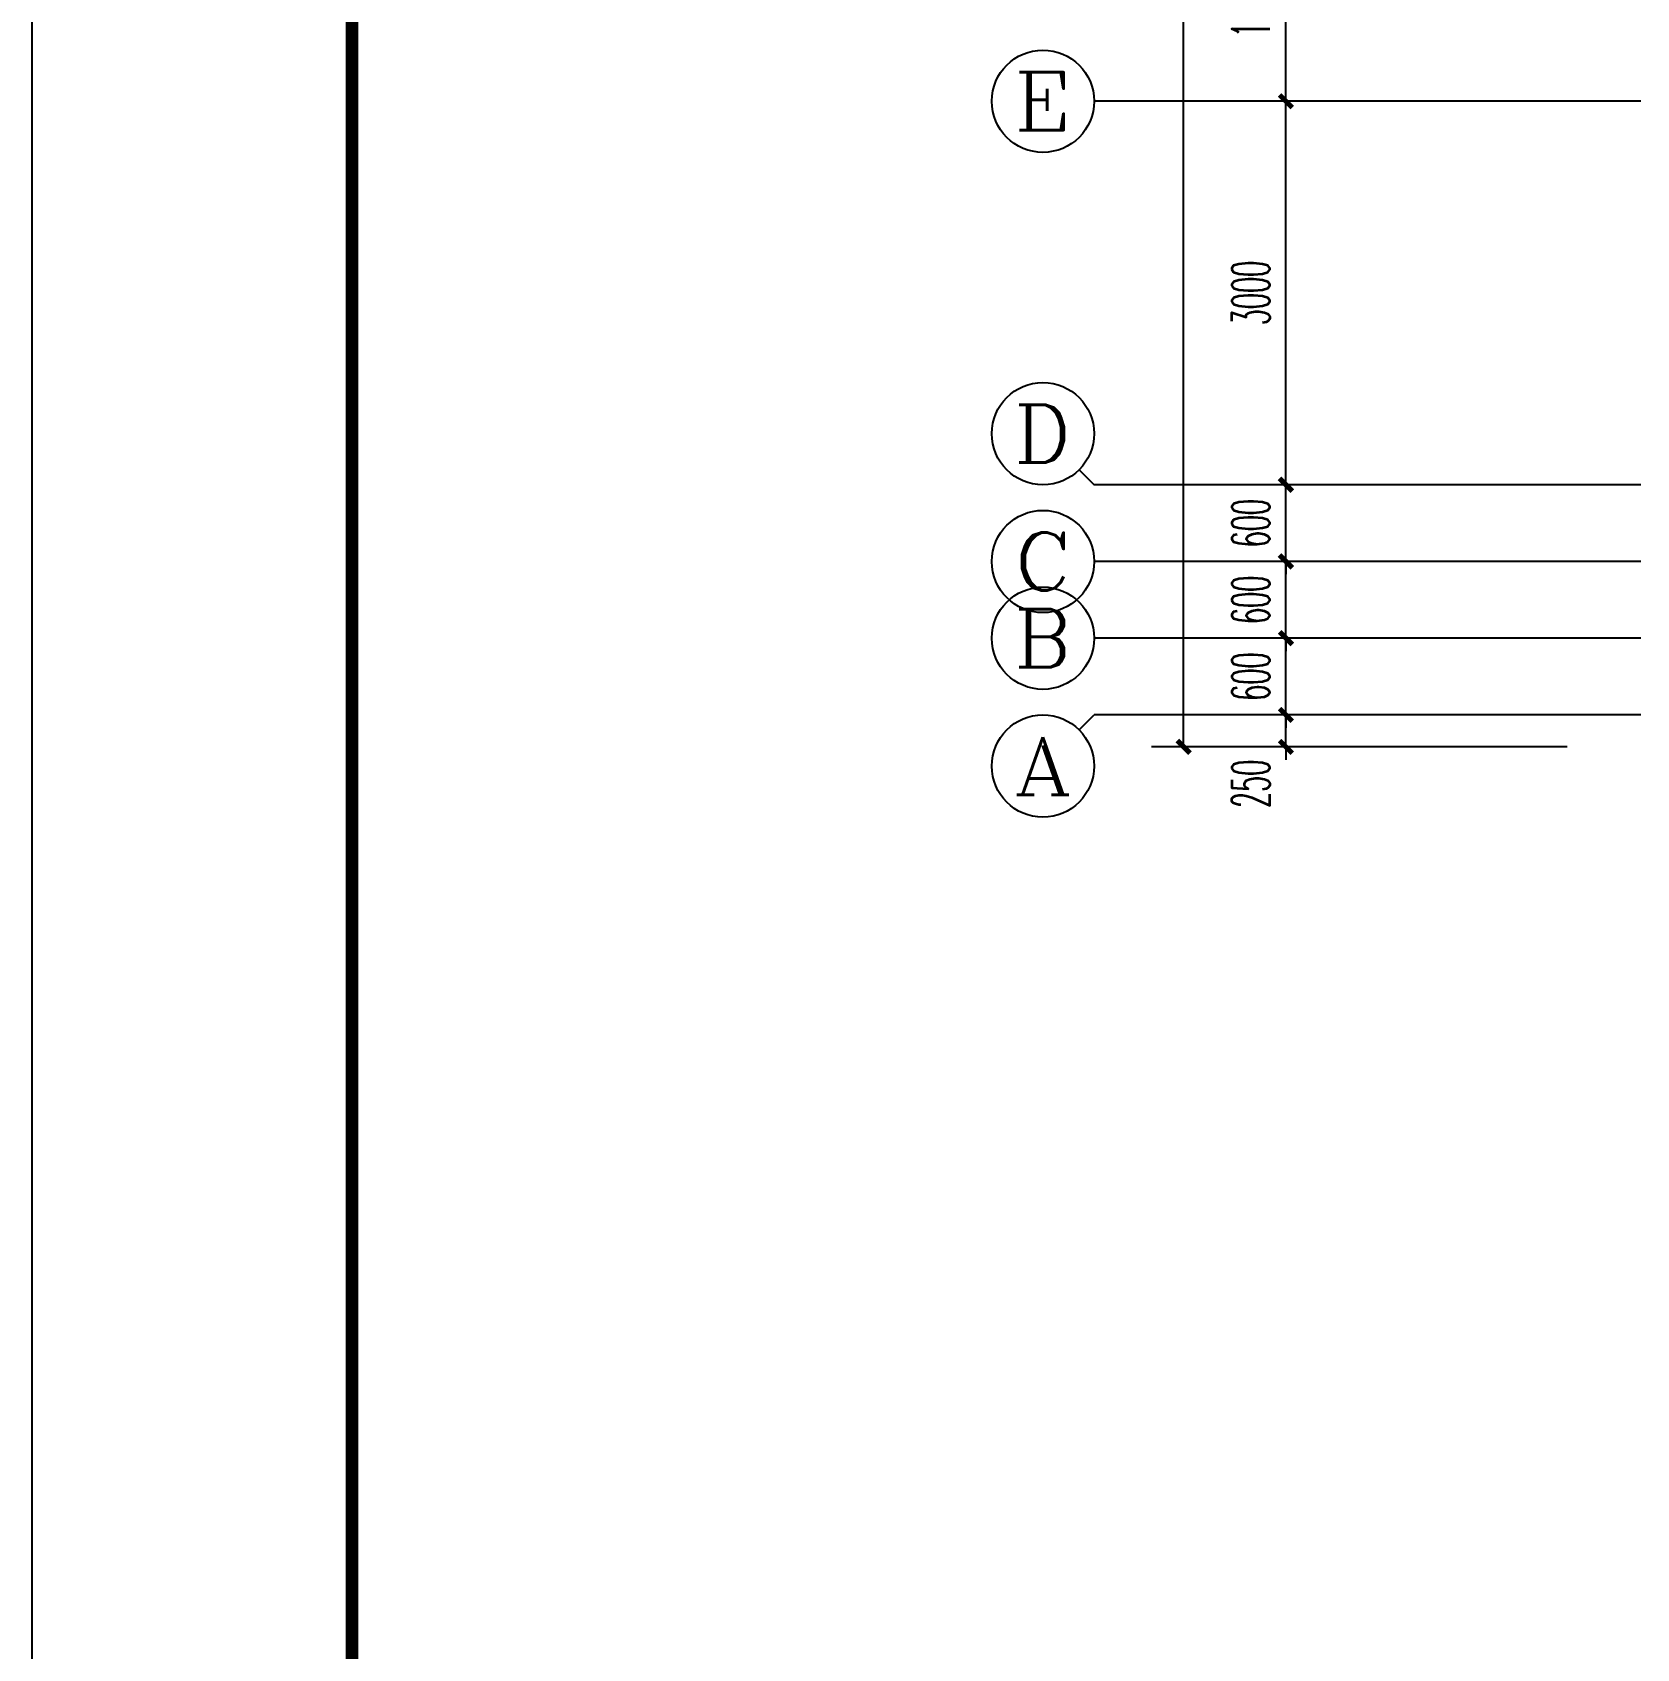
# Model space of a CAD drawing. Extents: x 27938 to 1507990, y 110129 to 923079.
# Drawn here: x 813614 to 826160, y 433729 to 446371 of the extents above; entities that cross this region are included whole.
import ezdxf
from ezdxf.enums import TextEntityAlignment as Align

# ---------------------------------------------------------------- set-up
doc = ezdxf.new("R2010")
doc.units = 0
doc.header["$LTSCALE"] = 1000
doc.header["$MEASUREMENT"] = 0
doc.linetypes.add('DOTE', pattern=[2.42, 2, -0.2, 0.02, -0.2])
for name, color, linetype in [('AXIS', 3, 'Continuous'), ('AXIS_TEXT', 7, 'Continuous'), ('DOTE', 1, 'Continuous'), ('图框', 140, 'Continuous')]:
    doc.layers.add(name, color=color, linetype=linetype)
doc.layers.add('yichutu', color=7, linetype='Continuous', true_color=0xffffff, plot=False)
doc.styles.add('_TCH_AXIS', font='COMPLEX', dxfattribs={"bigfont": 'GBCBIG'})
doc.styles.add('_TCH_DIM_T3', font='SIMPLEX.shx', dxfattribs={"width": 0.494118, "bigfont": 'GBCBIG.shx'})
doc.styles.add('COMPLEX', font='COMPLEX')
doc.dimstyles.new('_TCH_ARCH&&100', dxfattribs={"dimtxt": 297.5, "dimasz": 100, "dimexe": 250, "dimexo": 300, "dimgap": 126.25, "dimtad": 1, "dimdec": 0, "dimzin": 0, "dimdsep": 46, "dimtxsty": '_TCH_DIM_T3', "dimblk": 'ARCHTICK', "dimcen": 0.09, "dimclrt": 4, "dimazin": 2, "dimtfac": 1, "dimtdec": 0, "dimtix": 1, "dimtmove": 2, "dimatfit": 3, "dimfxl": 100, "dimtolj": 1, "dimtzin": 0, "dimarcsym": 0})

# ---------------------------------------------------------------- blocks, each defined once
blk = doc.blocks.new('TK')
at = {"layer": '图框'}
blk.add_lwpolyline([(465375, 548714), (549475, 548714), (549475, 489314), (465375, 489314)], close=True, dxfattribs=at)
blk.add_lwpolyline([(465375, 548714), (549475, 548714), (549475, 489314), (465375, 489314)], close=True, dxfattribs=at)
at = {"layer": '图框', "const_width": 100}
blk.add_lwpolyline([(548475, 490314), (548475, 547714), (467875, 547714), (467875, 490314)], close=True, dxfattribs=at)
blk = doc.blocks.new('yct-841-594-84100-59399.9999999999-100-1000.0')
at = {"layer": 'yichutu', "color": 7, "true_color": 0xffffff}
blk.add_lwpolyline([(0, 0), (0, 59400), (84100, 59400), (84100, 0)], close=True, dxfattribs=at)
blk = doc.blocks.new('GDGDGDSDA')
at = {"layer": 'DOTE', "color": 0, "linetype": 'DOTE', "ltscale": 0.3}
for p, q in [((471335, 366358), (417335, 366358)), ((471335, 363358), (417335, 363358)), ((471335, 362758), (417335, 362758)), ((471335, 362158), (417335, 362158)), ((471335, 361558), (417335, 361558))]:
    blk.add_line(p, q, dxfattribs=at)
blk = doc.blocks.new('_ArchTick')
at = {"color": 0, "linetype": 'ByBlock', "const_width": 0.4}
blk.add_lwpolyline([(-0.5, -0.5), (0.5, 0.5)], dxfattribs=at)
blk = doc.blocks.new('*D990')
at = {"layer": 'AXIS', "color": 0, "lineweight": -2}
for p, q in [((823417, 441032), (823417, 441132)), ((825617, 441032), (823167, 441032)), ((823417, 440782), (823417, 441032)), ((825617, 440782), (823167, 440782)), ((823417, 440782), (823417, 440682))]:
    blk.add_line(p, q, dxfattribs=at)
at = {"layer": 'Defpoints', "color": 0}
for p in [(823417, 441032), (825917, 441032), (825917, 440782)]:
    blk.add_point(p, dxfattribs=at)
at = {"layer": 'AXIS', "color": 0, "lineweight": -2, "xscale": 100, "yscale": 100, "zscale": 100}
for p, rotation in [((823417, 441032), 270), ((823417, 440782), 90)]:
    blk.add_blockref('_ArchTick', p, dxfattribs=dict(at, rotation=rotation))
at = {"layer": 'AXIS', "color": 4, "insert": (823142, 440493), "char_height": 297.5, "attachment_point": 5, "rotation": 90, "style": '_TCH_DIM_T3'}
blk.add_mtext('\\A1;250', dxfattribs=at)
blk = doc.blocks.new('*D991')
at = {"layer": 'AXIS', "color": 0, "lineweight": -2}
for p, q in [((823417, 441632), (823417, 441732)), ((825617, 441632), (823167, 441632)), ((823417, 441032), (823417, 441632)), ((825617, 441032), (823167, 441032)), ((823417, 441032), (823417, 440932))]:
    blk.add_line(p, q, dxfattribs=at)
at = {"layer": 'Defpoints', "color": 0}
for p in [(823417, 441632), (825917, 441632), (825917, 441032)]:
    blk.add_point(p, dxfattribs=at)
at = {"layer": 'AXIS', "color": 0, "lineweight": -2, "xscale": 100, "yscale": 100, "zscale": 100}
for p, rotation in [((823417, 441632), 270), ((823417, 441032), 90)]:
    blk.add_blockref('_ArchTick', p, dxfattribs=dict(at, rotation=rotation))
at = {"layer": 'AXIS', "color": 4, "insert": (823142, 441332), "char_height": 297.5, "attachment_point": 5, "rotation": 90, "style": '_TCH_DIM_T3'}
blk.add_mtext('\\A1;600', dxfattribs=at)
blk = doc.blocks.new('*D992')
at = {"layer": 'AXIS', "color": 0, "lineweight": -2}
for p, q in [((825617, 442232), (823167, 442232)), ((823417, 442232), (823417, 442332)), ((823417, 441632), (823417, 442232)), ((825617, 441632), (823167, 441632)), ((823417, 441632), (823417, 441532))]:
    blk.add_line(p, q, dxfattribs=at)
at = {"layer": 'Defpoints', "color": 0}
for p in [(823417, 442232), (825917, 442232), (825917, 441632)]:
    blk.add_point(p, dxfattribs=at)
at = {"layer": 'AXIS', "color": 0, "lineweight": -2, "xscale": 100, "yscale": 100, "zscale": 100}
for p, rotation in [((823417, 442232), 270), ((823417, 441632), 90)]:
    blk.add_blockref('_ArchTick', p, dxfattribs=dict(at, rotation=rotation))
at = {"layer": 'AXIS', "color": 4, "insert": (823142, 441932), "char_height": 297.5, "attachment_point": 5, "rotation": 90, "style": '_TCH_DIM_T3'}
blk.add_mtext('\\A1;600', dxfattribs=at)
blk = doc.blocks.new('*D993')
at = {"layer": 'AXIS', "color": 0, "lineweight": -2}
for p, q in [((823417, 442832), (823417, 442932)), ((825617, 442832), (823167, 442832)), ((823417, 442232), (823417, 442832)), ((825617, 442232), (823167, 442232)), ((823417, 442232), (823417, 442132))]:
    blk.add_line(p, q, dxfattribs=at)
at = {"layer": 'Defpoints', "color": 0}
for p in [(823417, 442832), (825917, 442832), (825917, 442232)]:
    blk.add_point(p, dxfattribs=at)
at = {"layer": 'AXIS', "color": 0, "lineweight": -2, "xscale": 100, "yscale": 100, "zscale": 100}
for p, rotation in [((823417, 442832), 270), ((823417, 442232), 90)]:
    blk.add_blockref('_ArchTick', p, dxfattribs=dict(at, rotation=rotation))
at = {"layer": 'AXIS', "color": 4, "insert": (823142, 442532), "char_height": 297.5, "attachment_point": 5, "rotation": 90, "style": '_TCH_DIM_T3'}
blk.add_mtext('\\A1;600', dxfattribs=at)
blk = doc.blocks.new('*D994')
at = {"layer": 'AXIS', "color": 0, "lineweight": -2}
for p, q in [((825617, 445832), (823167, 445832)), ((823417, 442832), (823417, 445832)), ((825617, 442832), (823167, 442832))]:
    blk.add_line(p, q, dxfattribs=at)
at = {"layer": 'Defpoints', "color": 0}
for p in [(823417, 445832), (825917, 445832), (825917, 442832)]:
    blk.add_point(p, dxfattribs=at)
at = {"layer": 'AXIS', "color": 0, "lineweight": -2, "xscale": 100, "yscale": 100, "zscale": 100}
for p, rotation in [((823417, 445832), 90), ((823417, 442832), 270)]:
    blk.add_blockref('_ArchTick', p, dxfattribs=dict(at, rotation=rotation))
at = {"layer": 'AXIS', "color": 4, "insert": (823142, 444332), "char_height": 297.5, "attachment_point": 5, "rotation": 90, "style": '_TCH_DIM_T3'}
blk.add_mtext('\\A1;3000', dxfattribs=at)
blk = doc.blocks.new('*D995')
at = {"layer": 'AXIS', "color": 0, "lineweight": -2}
for p, q in [((825617, 447332), (823167, 447332)), ((823417, 445832), (823417, 447332)), ((825617, 445832), (823167, 445832))]:
    blk.add_line(p, q, dxfattribs=at)
at = {"layer": 'Defpoints', "color": 0}
for p in [(823417, 447332), (825917, 447332), (825917, 445832)]:
    blk.add_point(p, dxfattribs=at)
at = {"layer": 'AXIS', "color": 0, "lineweight": -2, "xscale": 100, "yscale": 100, "zscale": 100}
for p, rotation in [((823417, 447332), 90), ((823417, 445832), 270)]:
    blk.add_blockref('_ArchTick', p, dxfattribs=dict(at, rotation=rotation))
at = {"layer": 'AXIS', "color": 4, "insert": (823142, 446582), "char_height": 297.5, "attachment_point": 5, "rotation": 90, "style": '_TCH_DIM_T3'}
blk.add_mtext('\\A1;1500', dxfattribs=at)
blk = doc.blocks.new('*D1003')
at = {"layer": 'AXIS', "color": 0, "lineweight": -2}
for p, q in [((825617, 453682), (822367, 453682)), ((822617, 440782), (822617, 453682)), ((825617, 440782), (822367, 440782))]:
    blk.add_line(p, q, dxfattribs=at)
at = {"layer": 'Defpoints', "color": 0}
for p in [(822617, 453682), (825917, 453682), (825917, 440782)]:
    blk.add_point(p, dxfattribs=at)
at = {"layer": 'AXIS', "color": 0, "lineweight": -2, "xscale": 100, "yscale": 100, "zscale": 100}
for p, rotation in [((822617, 453682), 90), ((822617, 440782), 270)]:
    blk.add_blockref('_ArchTick', p, dxfattribs=dict(at, rotation=rotation))
at = {"layer": 'AXIS', "color": 4, "insert": (822342, 447232), "char_height": 297.5, "attachment_point": 5, "rotation": 90, "style": '_TCH_DIM_T3'}
blk.add_mtext('\\A1;12900', dxfattribs=at)
blk = doc.blocks.new('_AXISO')
at = {"color": 0}
blk.add_circle((0, 0), 0.5, dxfattribs=at)
at = {"layer": 'AXIS_TEXT', "color": 0, "style": 'COMPLEX', "width": 1.041667}
blk.add_attdef('A', text='', height=0.56, dxfattribs=at).set_placement((-0.25, -0.28), (0.25, -0.28), align=Align.FIT)

msp = doc.modelspace()

# ---------------------------------------------------------------- linework, layer by layer
at = {"layer": 'AXIS', "color": 8}
for p, q in [((825916.6, 445832.1), (821916.6, 445832.1)), ((821799.4, 442949.2), (821916.6, 442832.1)), ((825916.6, 442832.1), (821916.6, 442832.1)), ((825916.6, 442232.1), (821916.6, 442232.1)), ((825916.6, 441632.1), (821916.6, 441632.1)), ((821799.4, 440914.9), (821916.6, 441032.1)), ((825916.6, 441032.1), (821916.6, 441032.1))]:
    msp.add_line(p, q, dxfattribs=at)

# ---------------------------------------------------------------- block references
msp.add_blockref('TK', (348239.1, -78481.8))
ref = msp.add_blockref('_AXISO', (821516.6, 445832.1), dxfattribs=dict(at, xscale=800, yscale=800, zscale=800))
ref.add_attrib('A', 'E', dxfattribs={"layer": 'AXIS_TEXT', "color": 8, "ltscale": 0.5, "height": 452.5, "style": '_TCH_AXIS', "width": 1.3125}).set_placement((821290.3, 445605.8), (821742.9, 445605.8), align=Align.FIT)
ref = msp.add_blockref('_AXISO', (821516.6, 443232.1), dxfattribs=dict(at, xscale=800, yscale=800, zscale=800))
ref.add_attrib('A', 'D', dxfattribs={"layer": 'AXIS_TEXT', "color": 8, "ltscale": 0.5, "height": 452.5, "style": '_TCH_AXIS', "width": 1.235294}).set_placement((821290.3, 443005.8), (821742.9, 443005.8), align=Align.FIT)
ref = msp.add_blockref('_AXISO', (821516.6, 442232.1), dxfattribs=dict(at, xscale=800, yscale=800, zscale=800))
ref.add_attrib('A', 'C', dxfattribs={"layer": 'AXIS_TEXT', "color": 8, "ltscale": 0.5, "height": 452.5, "style": '_TCH_AXIS', "width": 1.4}).set_placement((821290.3, 442005.8), (821742.9, 442005.8), align=Align.FIT)
ref = msp.add_blockref('_AXISO', (821516.6, 441632.1), dxfattribs=dict(at, xscale=800, yscale=800, zscale=800))
ref.add_attrib('A', 'B', dxfattribs={"layer": 'AXIS_TEXT', "color": 8, "ltscale": 0.5, "height": 452.5, "style": '_TCH_AXIS', "width": 1.235294}).set_placement((821290.3, 441405.8), (821742.9, 441405.8), align=Align.FIT)
ref = msp.add_blockref('_AXISO', (821516.6, 440632.1), dxfattribs=dict(at, xscale=800, yscale=800, zscale=800))
ref.add_attrib('A', 'A', dxfattribs={"layer": 'AXIS_TEXT', "color": 8, "ltscale": 0.5, "height": 452.5, "style": '_TCH_AXIS', "width": 1.166667}).set_placement((821290.3, 440405.8), (821742.9, 440405.8), align=Align.FIT)
at = {"layer": 'DOTE', "color": 169}
msp.add_blockref('GDGDGDSDA', (408581.8, 79473.8), dxfattribs=at)
at = {"layer": 'yichutu'}
msp.add_blockref('yct-841-594-84100-59399.9999999999-100-1000.0', (813614.1, 410831.9), dxfattribs=at)

# ---------------------------------------------------------------- dimensions: what is measured, and where the dimension line sits
at = {"layer": 'AXIS', "color": 8}
for p1, p2, distance, picture, middle in [((825916.6, 440782.1), (825916.6, 453682.1), 3300, '*D1003', (822341.6, 447232.1)), ((825916.6, 445832.1), (825916.6, 447332.1), 2500, '*D995', (823141.6, 446582.1)), ((825916.6, 442832.1), (825916.6, 445832.1), 2500, '*D994', (823141.6, 444332.1)), ((825916.6, 442232.1), (825916.6, 442832.1), 2500, '*D993', (823141.6, 442532.1)), ((825916.6, 441632.1), (825916.6, 442232.1), 2500, '*D992', (823141.6, 441932.1)), ((825916.6, 441032.1), (825916.6, 441632.1), 2500, '*D991', (823141.6, 441332.1))]:
    dim = msp.add_aligned_dim(p1=p1, p2=p2, distance=distance, dimstyle='_TCH_ARCH&&100', dxfattribs=at)
    dim.commit()
    dim.dimension.update_dxf_attribs({"geometry": picture, "text_midpoint": middle})
dim = msp.add_linear_dim(base=(823416.6, 441032.1), p1=(825916.6, 440782.1), p2=(825916.6, 441032.1), angle=90, dimstyle='_TCH_ARCH&&100', dxfattribs=at)
dim.commit()
dim.dimension.update_dxf_attribs({"geometry": '*D990', "text_midpoint": (823141.6, 440493.1), "dimtype": 129})

doc.saveas('drawing.dxf')
